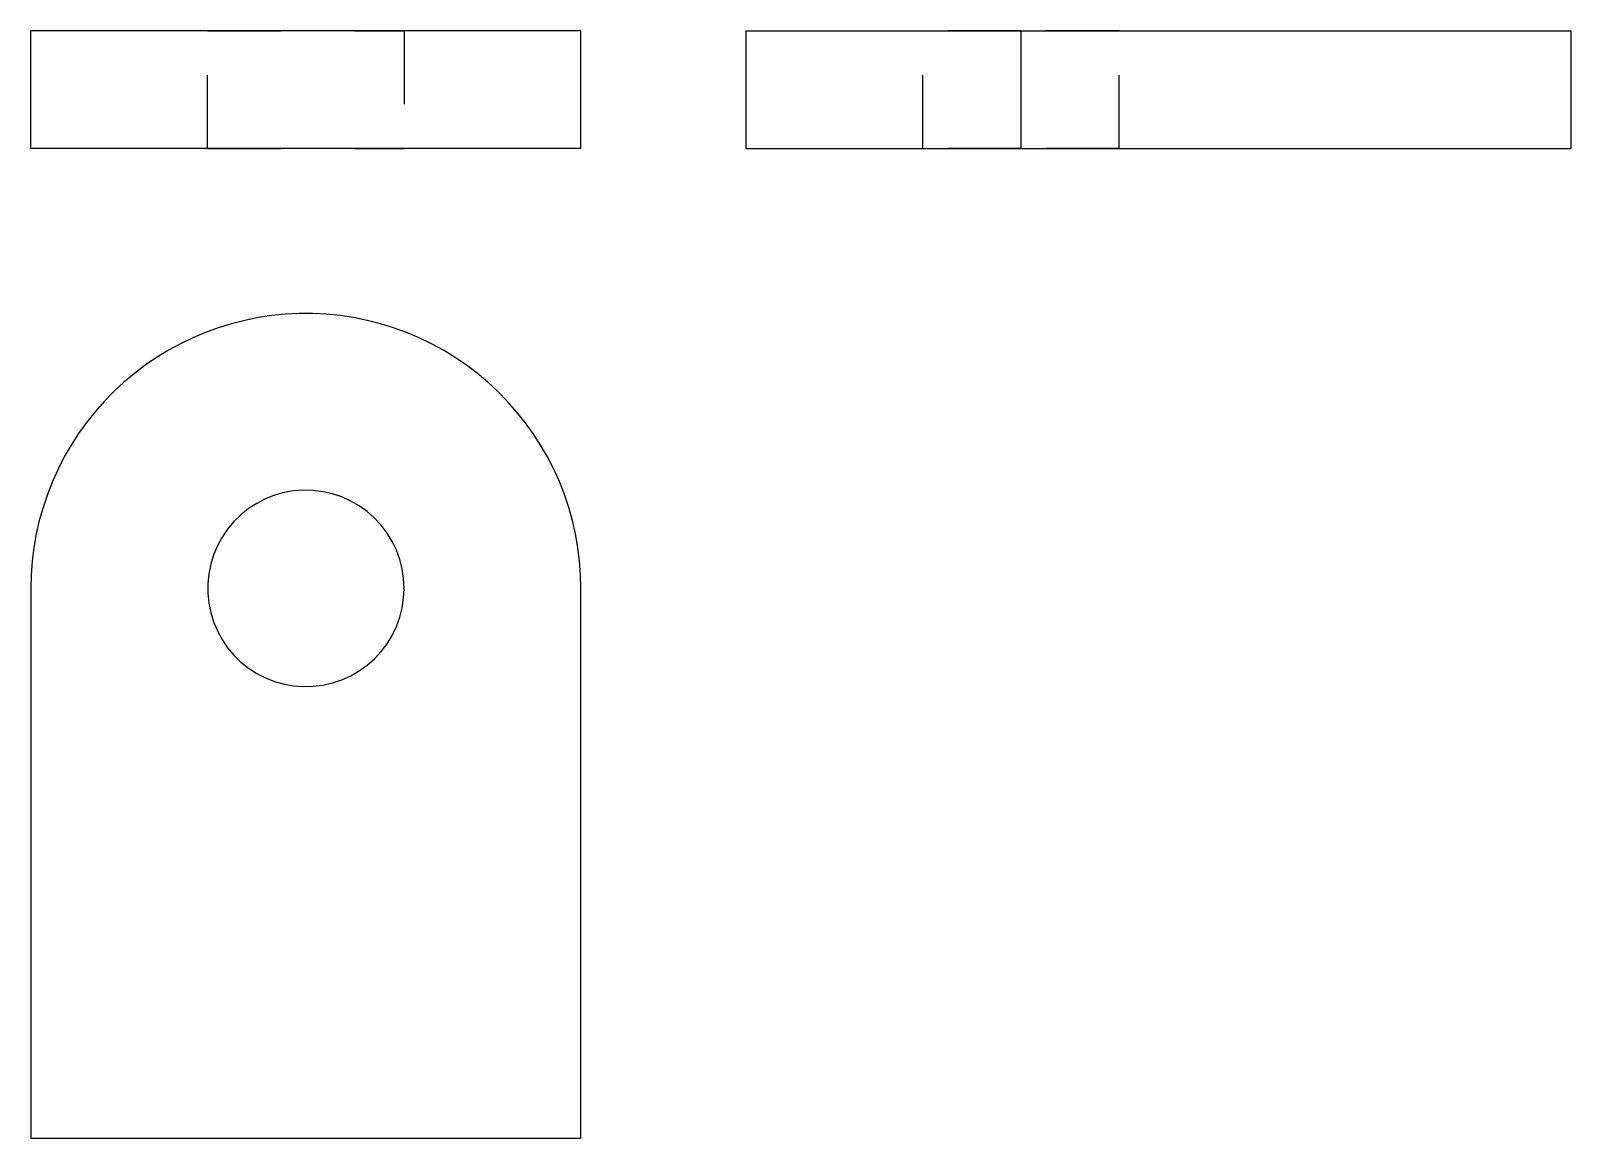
# Model space of a CAD drawing. Extents: x 0 to 2.1, y 0 to 1.51.
import ezdxf

# ---------------------------------------------------------------- set-up
doc = ezdxf.new("R2010")
doc.units = 0
doc.linetypes.add('HIDDEN', pattern=[0.05625, 0.037519, -0.018731])
for name, color, linetype in [('FRONT', 7, 'CONTINUOUS'), ('FRONT_HID', 7, 'HIDDEN'), ('LEFT', 7, 'CONTINUOUS'), ('LEFT_HID', 7, 'HIDDEN'), ('TOP', 7, 'CONTINUOUS')]:
    doc.layers.add(name, color=color, linetype=linetype)

msp = doc.modelspace()

# ---------------------------------------------------------------- linework, layer by layer
at = {"layer": 'FRONT'}
for p, q in [((0, 1.349883), (0, 1.510598)), ((0.75, 1.510598), (0, 1.510598)), ((0.75, 1.349883), (0.75, 1.510598)), ((0.75, 1.349883), (0, 1.349883))]:
    msp.add_line(p, q, dxfattribs=at)
at = {"layer": 'FRONT_HID', "linetype": 'HIDDEN'}
for p, q in [((0.508929, 1.510598), (0.241071, 1.510598)), ((0.241071, 1.510598), (0.508929, 1.510598)), ((0.241071, 1.349883), (0.241071, 1.510598)), ((0.508929, 1.510598), (0.508929, 1.349883)), ((0.508929, 1.349883), (0.241071, 1.349883)), ((0.241071, 1.349883), (0.508929, 1.349883))]:
    msp.add_line(p, q, dxfattribs=at)
at = {"layer": 'LEFT'}
for p, q in [((0.975, 1.510598), (1.35, 1.510598)), ((0.975, 1.510598), (0.975, 1.349883)), ((1.35, 1.510598), (2.1, 1.510598)), ((1.35, 1.349883), (1.35, 1.510598)), ((2.1, 1.349883), (2.1, 1.510598)), ((0.975, 1.349883), (1.35, 1.349883)), ((1.35, 1.349883), (2.1, 1.349883))]:
    msp.add_line(p, q, dxfattribs=at)
at = {"layer": 'LEFT_HID', "linetype": 'HIDDEN'}
for p, q in [((1.35, 1.510598), (1.216071, 1.510598)), ((1.216071, 1.510598), (1.483929, 1.510598)), ((1.216071, 1.349883), (1.216071, 1.510598)), ((1.483929, 1.510598), (1.35, 1.510598)), ((1.483929, 1.349883), (1.483929, 1.510598)), ((1.35, 1.349883), (1.216071, 1.349883)), ((1.216071, 1.349883), (1.483929, 1.349883)), ((1.483929, 1.349883), (1.35, 1.349883))]:
    msp.add_line(p, q, dxfattribs=at)
at = {"layer": 'TOP'}
for p, q in [((0.291555, 1.115598), (0.273435, 1.110984)), ((0.309882, 1.119303), (0.291555, 1.115598)), ((0.328371, 1.12209), (0.309882, 1.119303)), ((0.346976, 1.123951), (0.328371, 1.12209)), ((0.365651, 1.124883), (0.346976, 1.123951)), ((0.384349, 1.124883), (0.365651, 1.124883)), ((0.403024, 1.123951), (0.384349, 1.124883)), ((0.421629, 1.12209), (0.403024, 1.123951)), ((0.440118, 1.119303), (0.421629, 1.12209)), ((0.458445, 1.115598), (0.440118, 1.119303)), ((0.476565, 1.110984), (0.458445, 1.115598)), ((0.237997, 1.099078), (0.220767, 1.091815)), ((0.255568, 1.105473), (0.237997, 1.099078)), ((0.273435, 1.110984), (0.255568, 1.105473)), ((0.494432, 1.105473), (0.476565, 1.110984)), ((0.512003, 1.099078), (0.494432, 1.105473)), ((0.529233, 1.091815), (0.512003, 1.099078)), ((0.1875, 1.07476), (0.171545, 1.06501)), ((0.203921, 1.083702), (0.1875, 1.07476)), ((0.220767, 1.091815), (0.203921, 1.083702)), ((0.546079, 1.083702), (0.529233, 1.091815)), ((0.5625, 1.07476), (0.546079, 1.083702)), ((0.578455, 1.06501), (0.5625, 1.07476)), ((0.156096, 1.054477), (0.141191, 1.043187)), ((0.171545, 1.06501), (0.156096, 1.054477)), ((0.593904, 1.054477), (0.578455, 1.06501)), ((0.608809, 1.043187), (0.593904, 1.054477)), ((0.126868, 1.031168), (0.113161, 1.01845)), ((0.141191, 1.043187), (0.126868, 1.031168)), ((0.623132, 1.031168), (0.608809, 1.043187)), ((0.636839, 1.01845), (0.623132, 1.031168)), ((0.113161, 1.01845), (0.100106, 1.005065)), ((0.649894, 1.005065), (0.636839, 1.01845)), ((0.087733, 0.991045), (0.076075, 0.976427)), ((0.100106, 1.005065), (0.087733, 0.991045)), ((0.662267, 0.991045), (0.649894, 1.005065)), ((0.673925, 0.976427), (0.662267, 0.991045)), ((0.076075, 0.976427), (0.06516, 0.961245)), ((0.68484, 0.961245), (0.673925, 0.976427)), ((0.055016, 0.945538), (0.045667, 0.929345)), ((0.06516, 0.961245), (0.055016, 0.945538)), ((0.694984, 0.945538), (0.68484, 0.961245)), ((0.704333, 0.929345), (0.694984, 0.945538)), ((0.045667, 0.929345), (0.037137, 0.912706)), ((0.712863, 0.912706), (0.704333, 0.929345)), ((0.037137, 0.912706), (0.029446, 0.895663)), ((0.720554, 0.895663), (0.712863, 0.912706)), ((0.029446, 0.895663), (0.022615, 0.878258)), ((0.358347, 0.882889), (0.345198, 0.880571)), ((0.371661, 0.883887), (0.358347, 0.882889)), ((0.385008, 0.883554), (0.371661, 0.883887)), ((0.398256, 0.881894), (0.385008, 0.883554)), ((0.727385, 0.878258), (0.720554, 0.895663)), ((0.022615, 0.878258), (0.01666, 0.860533)), ((0.308036, 0.865986), (0.29682, 0.858742)), ((0.319917, 0.872077), (0.308036, 0.865986)), ((0.332346, 0.876955), (0.319917, 0.872077)), ((0.345198, 0.880571), (0.332346, 0.876955)), ((0.411273, 0.878923), (0.398256, 0.881894)), ((0.42393, 0.874671), (0.411273, 0.878923)), ((0.4361, 0.869179), (0.42393, 0.874671)), ((0.447662, 0.862503), (0.4361, 0.869179)), ((0.458503, 0.85471), (0.447662, 0.862503)), ((0.73334, 0.860533), (0.727385, 0.878258)), ((0.011596, 0.842534), (0.007435, 0.824305)), ((0.01666, 0.860533), (0.011596, 0.842534)), ((0.276823, 0.841095), (0.268241, 0.830867)), ((0.286381, 0.850417), (0.276823, 0.841095)), ((0.29682, 0.858742), (0.286381, 0.850417)), ((0.468514, 0.845875), (0.458503, 0.85471)), ((0.477595, 0.836088), (0.468514, 0.845875)), ((0.738404, 0.842534), (0.73334, 0.860533)), ((0.742565, 0.824305), (0.738404, 0.842534)), ((0.007435, 0.824305), (0.004188, 0.805891)), ((0.26072, 0.819835), (0.254335, 0.808109)), ((0.268241, 0.830867), (0.26072, 0.819835)), ((0.485657, 0.825445), (0.477595, 0.836088)), ((0.492619, 0.814052), (0.485657, 0.825445)), ((0.745812, 0.805891), (0.742565, 0.824305)), ((0.004188, 0.805891), (0.001863, 0.787338)), ((0.254335, 0.808109), (0.249148, 0.795806)), ((0.498412, 0.802023), (0.492619, 0.814052)), ((0.502979, 0.789476), (0.498412, 0.802023)), ((0.748137, 0.787338), (0.745812, 0.805891)), ((0.001863, 0.787338), (0.000466, 0.768692)), ((0.245213, 0.783048), (0.242567, 0.769961)), ((0.249148, 0.795806), (0.245213, 0.783048)), ((0.506273, 0.776537), (0.502979, 0.789476)), ((0.749534, 0.768692), (0.748137, 0.787338)), ((0.000466, 0.768692), (0, 0.75)), ((0.242567, 0.769961), (0.241238, 0.756676)), ((0.241238, 0.756676), (0.241238, 0.743324)), ((0.508263, 0.763335), (0.506273, 0.776537)), ((0.508929, 0.75), (0.508263, 0.763335)), ((0.75, 0.75), (0.749534, 0.768692)), ((0, 0.75), (0, 0)), ((0.241238, 0.743324), (0.242567, 0.730039)), ((0.506273, 0.723463), (0.508263, 0.736665)), ((0.508263, 0.736665), (0.508929, 0.75)), ((0.75, 0), (0.75, 0.75)), ((0.242567, 0.730039), (0.245213, 0.716952)), ((0.245213, 0.716952), (0.249148, 0.704194)), ((0.502979, 0.710524), (0.506273, 0.723463)), ((0.249148, 0.704194), (0.254335, 0.691891)), ((0.492619, 0.685948), (0.498412, 0.697977)), ((0.498412, 0.697977), (0.502979, 0.710524)), ((0.254335, 0.691891), (0.26072, 0.680165)), ((0.26072, 0.680165), (0.268241, 0.669133)), ((0.477595, 0.663912), (0.485657, 0.674555)), ((0.485657, 0.674555), (0.492619, 0.685948)), ((0.268241, 0.669133), (0.276823, 0.658905)), ((0.276823, 0.658905), (0.286381, 0.649583)), ((0.458503, 0.64529), (0.468514, 0.654125)), ((0.468514, 0.654125), (0.477595, 0.663912)), ((0.286381, 0.649583), (0.29682, 0.641258)), ((0.29682, 0.641258), (0.308036, 0.634014)), ((0.308036, 0.634014), (0.319917, 0.627923)), ((0.42393, 0.625329), (0.4361, 0.630821)), ((0.4361, 0.630821), (0.447662, 0.637497)), ((0.447662, 0.637497), (0.458503, 0.64529)), ((0.319917, 0.627923), (0.332346, 0.623045)), ((0.332346, 0.623045), (0.345198, 0.619429)), ((0.345198, 0.619429), (0.358347, 0.617111)), ((0.358347, 0.617111), (0.371661, 0.616113)), ((0.371661, 0.616113), (0.385008, 0.616446)), ((0.385008, 0.616446), (0.398256, 0.618106)), ((0.398256, 0.618106), (0.411273, 0.621077)), ((0.411273, 0.621077), (0.42393, 0.625329)), ((0, 0), (0.75, 0))]:
    msp.add_line(p, q, dxfattribs=at)

doc.saveas('drawing.dxf')
